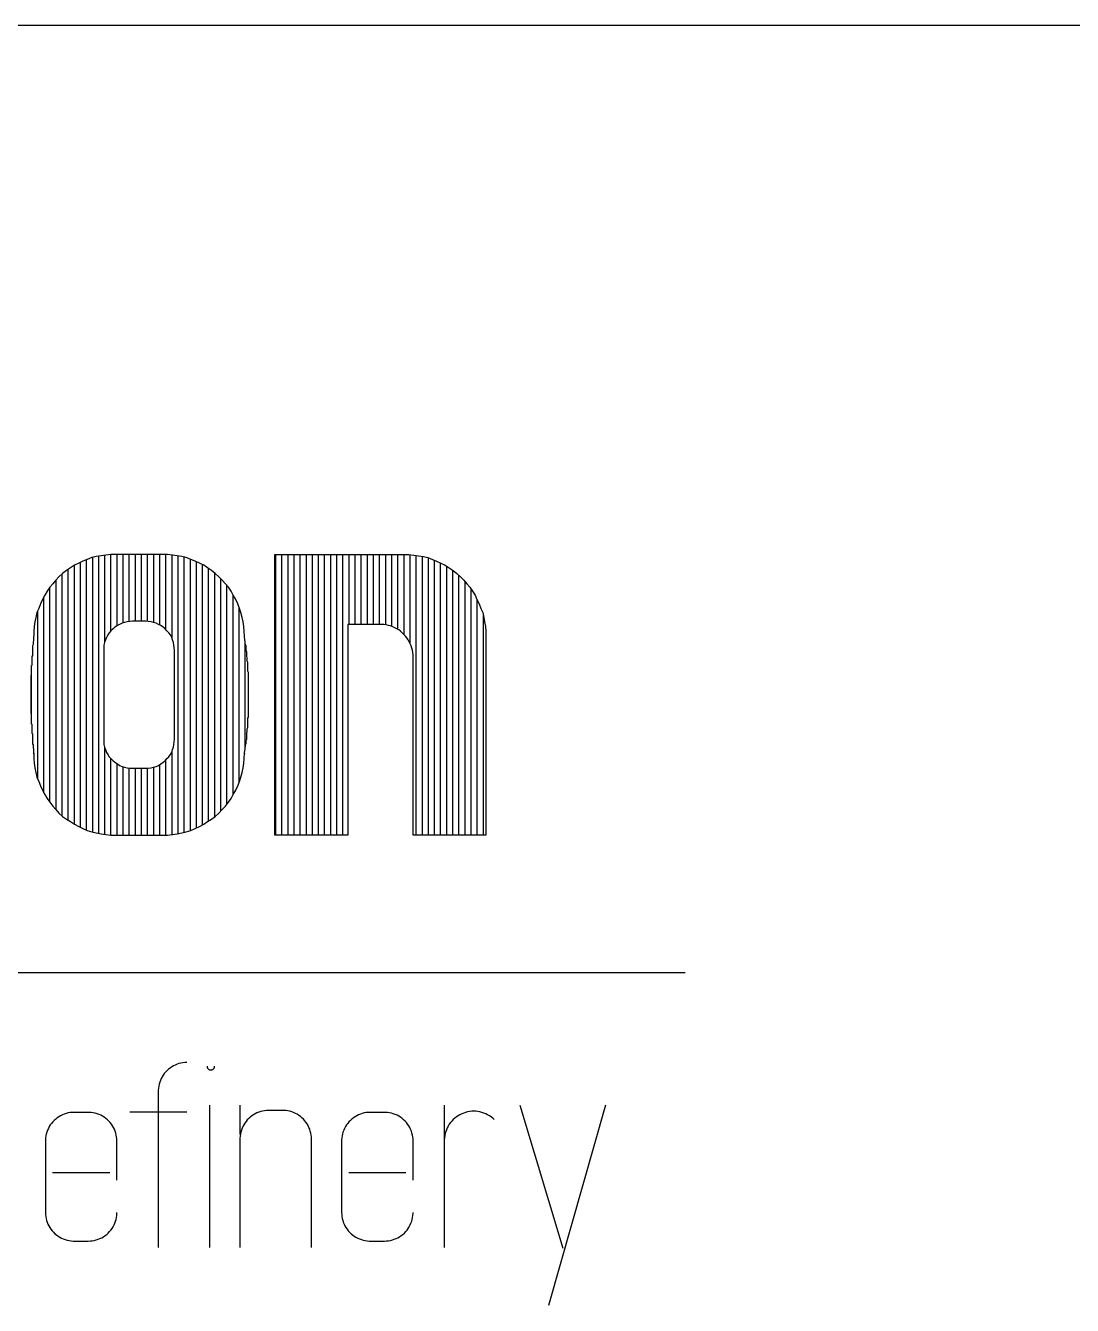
# Model space of a CAD drawing. Extents: x 0 to 17.2, y 0.1 to 11.3.
# Drawn here: x 11.546 to 12.079, y 0.817 to 1.468 of the extents above; entities that cross this region are included whole.
import ezdxf

# ---------------------------------------------------------------- set-up
doc = ezdxf.new("R2010")
doc.units = 0
doc.layers.add('BORDER', color=3, linetype='CONTINUOUS')
doc.layers.add('LOGO', color=8, linetype='CONTINUOUS')

msp = doc.modelspace()

# ---------------------------------------------------------------- linework, layer by layer
at = {"layer": 'BORDER'}
for points in [[(17.0808, 1.46816), (0.1692, 1.46816)], [(11.55582, 1.17825), (11.55471, 1.17601), (11.5537, 1.17389), (11.55281, 1.17154), (11.55191, 1.16941), (11.55135, 1.16695), (11.55079, 1.16461), (11.55046, 1.16226), (11.55023, 1.1598), (11.55023, 1.15745), (11.55012, 1.15712), (11.55012, 1.15656), (11.55012, 1.156), (11.55012, 1.15544), (11.55012, 1.1551), (11.5499, 1.15454), (11.5499, 1.1541), (11.5499, 1.15354), (11.5499, 1.1532), (11.54968, 1.15242), (11.54968, 1.15208), (11.54968, 1.15153), (11.54968, 1.15097), (11.54968, 1.15052), (11.54956, 1.15007), (11.54956, 1.14963), (11.54956, 1.14907), (11.54956, 1.14851), (11.54956, 1.14795), (11.54956, 1.14761), (11.54934, 1.14705), (11.54934, 1.1465), (11.54934, 1.14605), (11.54923, 1.14549), (11.54923, 1.14515), (11.54923, 1.14459), (11.54923, 1.14404), (11.54923, 1.14348), (11.54923, 1.14292), (11.54923, 1.14258), (11.549, 1.14202), (11.549, 1.14158), (11.549, 1.14102), (11.549, 1.14068), (11.549, 1.1399), (11.549, 1.13956), (11.549, 1.13901), (11.549, 1.13845), (11.549, 1.138), (11.549, 1.13755), (11.54878, 1.1371), (11.54878, 1.13655), (11.54878, 1.13599), (11.54878, 1.13565), (11.54878, 1.13509), (11.54878, 1.13453), (11.54878, 1.13397), (11.54878, 1.13353), (11.54878, 1.13308), (11.54878, 1.13263), (11.54878, 1.13207), (11.54878, 1.13151), (11.54878, 1.13096), (11.54878, 1.1304), (11.54878, 1.13006), (11.54878, 1.1295), (11.54878, 1.12906), (11.54878, 1.1285), (11.54878, 1.12816), (11.54878, 1.12738), (11.54878, 1.12704), (11.54878, 1.12648), (11.54878, 1.12615), (11.54878, 1.12548), (11.54878, 1.12503), (11.54878, 1.12458), (11.54878, 1.12402), (11.54878, 1.12346), (11.54878, 1.12313), (11.54878, 1.12257), (11.54878, 1.12201), (11.54878, 1.12145), (11.54878, 1.12101), (11.54878, 1.12056), (11.54878, 1.12011), (11.54878, 1.11955), (11.54878, 1.11899), (11.54878, 1.11843), (11.549, 1.11788), (11.549, 1.11754), (11.549, 1.11698), (11.549, 1.11653), (11.549, 1.11597), (11.549, 1.11564), (11.549, 1.11486), (11.549, 1.11452), (11.549, 1.11396), (11.549, 1.11363), (11.549, 1.11296), (11.54923, 1.11251), (11.54923, 1.11206), (11.54923, 1.1115), (11.54923, 1.11094), (11.54923, 1.11061), (11.54923, 1.11005), (11.54923, 1.10949), (11.54934, 1.10893), (11.54934, 1.10848), (11.54934, 1.10804), (11.54956, 1.10759), (11.54956, 1.10703), (11.54956, 1.10647), (11.54956, 1.10614), (11.54956, 1.10535), (11.54956, 1.10502), (11.54968, 1.10446), (11.54968, 1.10412), (11.54968, 1.10345), (11.54968, 1.10312), (11.54968, 1.10256), (11.5499, 1.102), (11.5499, 1.10144), (11.5499, 1.10111), (11.5499, 1.10055), (11.55012, 1.09999), (11.55012, 1.09954), (11.55012, 1.09898), (11.55012, 1.09865), (11.55012, 1.09809), (11.55023, 1.09753), (11.55023, 1.09775), (11.55023, 1.09518), (11.55046, 1.09272), (11.55079, 1.09037), (11.55135, 1.08803), (11.55191, 1.08568), (11.55281, 1.08344), (11.5537, 1.08121), (11.55471, 1.07897), (11.55582, 1.07673), (11.55705, 1.07483), (11.55851, 1.07282), (11.55996, 1.07092), (11.56153, 1.06913), (11.56309, 1.06734), (11.56488, 1.06567), (11.56689, 1.06421), (11.5689, 1.06298), (11.57103, 1.06175), (11.57315, 1.06052), (11.57528, 1.05941), (11.5774, 1.05851), (11.57975, 1.05784), (11.5821, 1.05728), (11.58456, 1.05672), (11.5869, 1.05639), (11.58948, 1.05616), (11.59171, 1.05605), (11.60423, 1.05605), (11.61608, 1.05605), (11.61843, 1.05616), (11.62089, 1.05639), (11.62324, 1.05672), (11.62559, 1.05728), (11.62793, 1.05784), (11.63017, 1.05851), (11.63241, 1.05941), (11.63464, 1.06052), (11.63688, 1.06175), (11.63878, 1.06298), (11.64079, 1.06421), (11.64269, 1.06567), (11.64448, 1.06734), (11.64627, 1.06913), (11.64795, 1.07092), (11.6494, 1.07282), (11.65074, 1.07483), (11.65186, 1.07673), (11.65309, 1.07897), (11.65421, 1.08121), (11.6551, 1.08344), (11.65577, 1.08568), (11.65633, 1.08803), (11.65689, 1.09037), (11.65722, 1.09272), (11.65745, 1.09518), (11.65756, 1.09775), (11.65756, 1.09753), (11.65756, 1.0982), (11.65778, 1.09898), (11.6579, 1.09988), (11.6579, 1.10043), (11.65812, 1.10133), (11.65812, 1.102), (11.65834, 1.10267), (11.65845, 1.10345), (11.65845, 1.10435), (11.65868, 1.10502), (11.65868, 1.1058), (11.65868, 1.10647), (11.65879, 1.10714), (11.65879, 1.10793), (11.65901, 1.10882), (11.65901, 1.10949), (11.65901, 1.11027), (11.65924, 1.11094), (11.65924, 1.11161), (11.65924, 1.11251), (11.65935, 1.11329), (11.65935, 1.11396), (11.65935, 1.11475), (11.65935, 1.11564), (11.65957, 1.11609), (11.65957, 1.11698), (11.65957, 1.11776), (11.65957, 1.11843), (11.65957, 1.11922), (11.65968, 1.12011), (11.65968, 1.12078), (11.65968, 1.12145), (11.65968, 1.12224), (11.65968, 1.12313), (11.65968, 1.1238), (11.65968, 1.12458), (11.65968, 1.12525), (11.65968, 1.12615), (11.65968, 1.12682), (11.65968, 1.12738), (11.65968, 1.12827), (11.65968, 1.12906), (11.65968, 1.12973), (11.65968, 1.1304), (11.65968, 1.13129), (11.65968, 1.13207), (11.65968, 1.13274), (11.65968, 1.13353), (11.65968, 1.13442), (11.65957, 1.13509), (11.65957, 1.13576), (11.65957, 1.13655), (11.65957, 1.13744), (11.65957, 1.13811), (11.65957, 1.13889), (11.65935, 1.13956), (11.65935, 1.14023), (11.65935, 1.14102), (11.65924, 1.14169), (11.65924, 1.14258), (11.65924, 1.14337), (11.65924, 1.14404), (11.65901, 1.14471), (11.65901, 1.1456), (11.65901, 1.14638), (11.65879, 1.14705), (11.65879, 1.14784), (11.65868, 1.14851), (11.65868, 1.14918), (11.65845, 1.15007), (11.65845, 1.15086), (11.65834, 1.15153), (11.65834, 1.15231), (11.65812, 1.1532), (11.6579, 1.15387), (11.6579, 1.15454), (11.65778, 1.15533), (11.65778, 1.156), (11.65756, 1.15678), (11.65756, 1.15745), (11.65745, 1.1598), (11.65722, 1.16226), (11.65689, 1.16461), (11.65633, 1.16695), (11.65577, 1.16941), (11.6551, 1.17154), (11.65421, 1.17389), (11.65309, 1.17601), (11.65186, 1.17825), (11.65074, 1.18037), (11.6494, 1.18227), (11.64795, 1.18406), (11.64627, 1.18585), (11.64448, 1.18764), (11.64269, 1.18931), (11.64079, 1.19077), (11.63878, 1.19211), (11.63688, 1.19345), (11.63464, 1.19446), (11.63241, 1.19557), (11.63017, 1.19647), (11.62793, 1.19736), (11.62559, 1.19792), (11.62324, 1.19826), (11.62089, 1.19859), (11.61843, 1.19893), (11.61608, 1.19893), (11.60423, 1.19893), (11.59171, 1.19893), (11.58948, 1.19893), (11.5869, 1.19859), (11.58456, 1.19826), (11.5821, 1.19792), (11.57975, 1.19736), (11.5774, 1.19647), (11.57528, 1.19557), (11.57315, 1.19446), (11.57103, 1.19345), (11.5689, 1.19211), (11.56689, 1.19077), (11.56488, 1.18931), (11.56309, 1.18764), (11.56153, 1.18585), (11.55996, 1.18406), (11.55851, 1.18227), (11.55705, 1.18037), (11.55582, 1.17825)], [(11.75538, 1.19557), (11.75762, 1.19446), (11.75974, 1.19345), (11.76187, 1.19211), (11.76388, 1.19077), (11.76567, 1.18931), (11.76757, 1.18764), (11.76925, 1.18585), (11.77081, 1.18406), (11.77226, 1.18227), (11.77372, 1.18037), (11.77495, 1.17825), (11.77595, 1.17601), (11.77707, 1.17389), (11.77797, 1.17154), (11.77886, 1.16941), (11.77942, 1.16695), (11.77975, 1.16461), (11.78031, 1.16226), (11.78043, 1.1598), (11.78043, 1.15745), (11.78043, 1.05605), (11.74342, 1.05605), (11.74342, 1.14677), (11.74338, 1.14793), (11.74326, 1.14909), (11.74306, 1.15023), (11.74278, 1.15135), (11.74242, 1.15245), (11.74198, 1.15353), (11.74148, 1.15457), (11.7409, 1.15557), (11.74025, 1.15653), (11.73954, 1.15745), (11.73876, 1.15831), (11.73793, 1.15911), (11.73704, 1.15986), (11.7361, 1.16054), (11.73512, 1.16115), (11.7341, 1.1617), (11.73304, 1.16217), (11.73195, 1.16256), (11.73083, 1.16288), (11.7297, 1.16312), (11.72855, 1.16329), (11.72682, 1.16338), (11.71022, 1.16338), (11.71022, 1.05605), (11.6731, 1.05605), (11.6731, 1.19893), (11.73895, 1.19893), (11.7413, 1.19893), (11.74376, 1.19859), (11.7461, 1.19826), (11.74867, 1.19792), (11.75091, 1.19736), (11.75326, 1.19647), (11.75538, 1.19557)], [(11.58679, 1.15544), (11.58635, 1.15421), (11.58601, 1.15276), (11.5859, 1.15153), (11.5859, 1.15007), (11.5859, 1.10491), (11.5859, 1.10357), (11.58601, 1.10222), (11.58635, 1.10088), (11.58679, 1.09965), (11.58724, 1.0982), (11.58802, 1.09719), (11.58869, 1.09596), (11.58959, 1.09507), (11.59071, 1.09395), (11.5916, 1.09328), (11.59283, 1.09239), (11.59395, 1.0916), (11.59529, 1.09104), (11.59641, 1.09071), (11.59786, 1.09037), (11.59931, 1.09015), (11.60054, 1.09015), (11.60423, 1.09015), (11.60714, 1.09015), (11.60859, 1.09015), (11.61005, 1.09037), (11.61128, 1.09071), (11.61251, 1.09104), (11.61374, 1.0916), (11.61497, 1.09239), (11.61608, 1.09328), (11.6172, 1.09395), (11.6181, 1.09507), (11.61899, 1.09596), (11.61988, 1.09719), (11.62056, 1.0982), (11.62089, 1.09965), (11.62145, 1.10088), (11.62167, 1.10222), (11.62179, 1.10357), (11.62201, 1.10491), (11.62201, 1.15007), (11.62179, 1.15153), (11.62167, 1.15276), (11.62145, 1.15421), (11.62089, 1.15544), (11.62056, 1.15678), (11.61988, 1.15801), (11.61899, 1.15902), (11.6181, 1.16013), (11.6172, 1.16103), (11.61608, 1.16192), (11.61497, 1.16282), (11.61374, 1.16338), (11.61251, 1.16394), (11.61128, 1.16438), (11.61005, 1.16461), (11.60859, 1.16483), (11.60714, 1.16494), (11.60054, 1.16494), (11.59931, 1.16483), (11.59786, 1.16461), (11.59641, 1.16438), (11.59529, 1.16394), (11.59395, 1.16338), (11.59283, 1.16282), (11.5916, 1.16192), (11.59071, 1.16103), (11.58959, 1.16013), (11.58869, 1.15902), (11.58802, 1.15801), (11.58724, 1.15678), (11.58679, 1.15544)], [(11.88199, 0.98609), (10.9896, 0.98609)], [(11.62822, 0.94035), (11.62822, 0.94035), (11.62721, 0.94031), (11.6262, 0.94021), (11.6252, 0.94003), (11.62421, 0.93979), (11.62324, 0.93947), (11.6223, 0.93909), (11.62139, 0.93865), (11.62051, 0.93814), (11.61967, 0.93757), (11.61886, 0.93694), (11.61811, 0.93626), (11.6174, 0.93553), (11.61675, 0.93476), (11.61615, 0.93393), (11.61561, 0.93307), (11.61514, 0.93217), (11.61472, 0.93125), (11.61438, 0.93029), (11.6141, 0.92931), (11.61389, 0.92832), (11.61374, 0.92731), (11.61367, 0.9263), (11.61366, 0.92579), (11.61366, 0.84619)], [(11.6385, 0.93852), (11.63851, 0.93838), (11.63852, 0.93825), (11.63854, 0.93812), (11.63858, 0.93799), (11.63862, 0.93786), (11.63867, 0.93773), (11.63873, 0.93761), (11.63879, 0.9375), (11.63887, 0.93738), (11.63895, 0.93728), (11.63904, 0.93718), (11.63914, 0.93709), (11.63924, 0.937), (11.63935, 0.93692), (11.63946, 0.93685), (11.63958, 0.93679), (11.6397, 0.93673), (11.63983, 0.93669), (11.63996, 0.93665), (11.64009, 0.93662), (11.64022, 0.9366), (11.64036, 0.93659), (11.64049, 0.93659), (11.64063, 0.9366), (11.64076, 0.93662), (11.64089, 0.93665), (11.64102, 0.93669), (11.64115, 0.93673), (11.64127, 0.93679), (11.64139, 0.93685), (11.6415, 0.93692), (11.64161, 0.937), (11.64171, 0.93709), (11.64181, 0.93718), (11.6419, 0.93728), (11.64198, 0.93738), (11.64206, 0.9375), (11.64212, 0.93761), (11.64218, 0.93773), (11.64223, 0.93786), (11.64227, 0.93799), (11.64231, 0.93812), (11.64233, 0.93825), (11.64235, 0.93852)], [(11.6398, 0.91864), (11.6398, 0.84619)], [(11.65526, 0.91864), (11.65526, 0.90373)], [(11.7593, 0.91864), (11.7593, 0.84619)], [(11.7978, 0.91864), (11.81963, 0.84585)], [(11.84147, 0.91864), (11.81235, 0.81674)], [(11.59261, 0.88043), (11.59261, 0.90044), (11.59257, 0.90146), (11.59247, 0.90247), (11.59229, 0.90347), (11.59205, 0.90446), (11.59173, 0.90542), (11.59135, 0.90637), (11.59091, 0.90728), (11.5904, 0.90816), (11.58983, 0.909), (11.5892, 0.9098), (11.58852, 0.91056), (11.58779, 0.91126), (11.58701, 0.91192), (11.58619, 0.91251), (11.58533, 0.91305), (11.58443, 0.91353), (11.58351, 0.91394), (11.58255, 0.91429), (11.58157, 0.91457), (11.58058, 0.91478), (11.57957, 0.91492), (11.57856, 0.91499), (11.57805, 0.915), (11.57077, 0.915), (11.56976, 0.91497), (11.56875, 0.91486), (11.56775, 0.91468), (11.56676, 0.91444), (11.56579, 0.91412), (11.56485, 0.91374), (11.56394, 0.9133), (11.56306, 0.91279), (11.56222, 0.91222), (11.56142, 0.9116), (11.56066, 0.91092), (11.55996, 0.91019), (11.5593, 0.90941), (11.5587, 0.90858), (11.55817, 0.90772), (11.55769, 0.90683), (11.55728, 0.9059), (11.55693, 0.90494), (11.55665, 0.90397), (11.55644, 0.90297), (11.5563, 0.90197), (11.55622, 0.90095), (11.55622, 0.90044), (11.55622, 0.86405), (11.55625, 0.86304), (11.55636, 0.86203), (11.55653, 0.86102), (11.55678, 0.86004), (11.55709, 0.85907), (11.55747, 0.85813), (11.55792, 0.85722), (11.55843, 0.85634), (11.559, 0.85549), (11.55962, 0.85469), (11.5603, 0.85394), (11.56103, 0.85323), (11.56181, 0.85258), (11.56263, 0.85198), (11.56349, 0.85144), (11.56439, 0.85097), (11.56532, 0.85055), (11.56627, 0.85021), (11.56725, 0.84993), (11.56825, 0.84971), (11.56925, 0.84957), (11.57027, 0.8495), (11.57077, 0.84949), (11.57805, 0.84949), (11.57907, 0.84953), (11.58008, 0.84964), (11.58108, 0.84981), (11.58206, 0.85006), (11.58303, 0.85037), (11.58397, 0.85075), (11.58489, 0.8512), (11.58577, 0.85171), (11.58661, 0.85227), (11.58741, 0.8529), (11.58816, 0.85358), (11.58887, 0.85431), (11.58952, 0.85509), (11.59012, 0.85591), (11.59066, 0.85677), (11.59114, 0.85767), (11.59155, 0.8586), (11.5919, 0.85955), (11.59218, 0.86053), (11.59239, 0.86152), (11.59253, 0.86253), (11.5926, 0.86354), (11.59261, 0.86405), (11.59261, 0.86405)], [(11.59911, 0.91529), (11.62822, 0.91529)], [(11.69166, 0.84619), (11.69166, 0.90141), (11.69162, 0.90243), (11.69151, 0.90344), (11.69134, 0.90444), (11.69109, 0.90543), (11.69078, 0.90639), (11.6904, 0.90733), (11.68995, 0.90825), (11.68944, 0.90913), (11.68888, 0.90997), (11.68825, 0.91077), (11.68757, 0.91153), (11.68684, 0.91223), (11.68606, 0.91289), (11.68524, 0.91348), (11.68438, 0.91402), (11.68348, 0.9145), (11.68255, 0.91491), (11.6816, 0.91526), (11.68062, 0.91554), (11.67963, 0.91575), (11.67862, 0.91589), (11.67761, 0.91596), (11.6771, 0.91597), (11.66982, 0.91597), (11.6688, 0.91594), (11.66779, 0.91583), (11.66679, 0.91565), (11.66581, 0.91541), (11.66484, 0.91509), (11.6639, 0.91471), (11.66299, 0.91427), (11.66211, 0.91376), (11.66126, 0.91319), (11.66046, 0.91257), (11.65971, 0.91189), (11.659, 0.91115), (11.65835, 0.91038), (11.65775, 0.90955), (11.65721, 0.90869), (11.65674, 0.9078), (11.65632, 0.90687), (11.65598, 0.90591), (11.6557, 0.90494), (11.65548, 0.90394), (11.65534, 0.90294), (11.65527, 0.90192), (11.65526, 0.90141), (11.65526, 0.84619)], [(11.74341, 0.88043), (11.74341, 0.90044), (11.74338, 0.90146), (11.74327, 0.90247), (11.7431, 0.90347), (11.74285, 0.90446), (11.74254, 0.90542), (11.74216, 0.90637), (11.74171, 0.90728), (11.7412, 0.90816), (11.74063, 0.909), (11.74001, 0.9098), (11.73933, 0.91056), (11.7386, 0.91126), (11.73782, 0.91192), (11.737, 0.91251), (11.73614, 0.91305), (11.73524, 0.91353), (11.73431, 0.91394), (11.73336, 0.91429), (11.73238, 0.91457), (11.73139, 0.91478), (11.73038, 0.91492), (11.72937, 0.91499), (11.72886, 0.915), (11.72158, 0.915), (11.72056, 0.91497), (11.71955, 0.91486), (11.71855, 0.91468), (11.71757, 0.91444), (11.7166, 0.91412), (11.71566, 0.91374), (11.71474, 0.9133), (11.71386, 0.91279), (11.71302, 0.91222), (11.71222, 0.9116), (11.71147, 0.91092), (11.71076, 0.91019), (11.71011, 0.90941), (11.70951, 0.90858), (11.70897, 0.90772), (11.70849, 0.90683), (11.70808, 0.9059), (11.70773, 0.90494), (11.70745, 0.90397), (11.70724, 0.90297), (11.7071, 0.90197), (11.70703, 0.90095), (11.70702, 0.90044), (11.70702, 0.86405), (11.70706, 0.86304), (11.70716, 0.86203), (11.70734, 0.86102), (11.70759, 0.86004), (11.7079, 0.85907), (11.70828, 0.85813), (11.70873, 0.85722), (11.70923, 0.85634), (11.7098, 0.85549), (11.71043, 0.85469), (11.71111, 0.85394), (11.71184, 0.85323), (11.71262, 0.85258), (11.71344, 0.85198), (11.7143, 0.85144), (11.7152, 0.85097), (11.71613, 0.85055), (11.71708, 0.85021), (11.71806, 0.84993), (11.71905, 0.84971), (11.72006, 0.84957), (11.72107, 0.8495), (11.72158, 0.84949), (11.72886, 0.84949), (11.72987, 0.84953), (11.73088, 0.84964), (11.73188, 0.84981), (11.73287, 0.85006), (11.73384, 0.85037), (11.73478, 0.85075), (11.73569, 0.8512), (11.73657, 0.85171), (11.73741, 0.85227), (11.73821, 0.8529), (11.73897, 0.85358), (11.73968, 0.85431), (11.74033, 0.85509), (11.74093, 0.85591), (11.74146, 0.85677), (11.74194, 0.85767), (11.74235, 0.8586), (11.7427, 0.85955), (11.74298, 0.86053), (11.74319, 0.86152), (11.74334, 0.86253), (11.74341, 0.86354), (11.74341, 0.86405), (11.74341, 0.86405)], [(11.78478, 0.91136), (11.78478, 0.91136), (11.78478, 0.91136), (11.78478, 0.91136), (11.784, 0.91206), (11.78317, 0.91271), (11.7823, 0.9133), (11.78139, 0.91382), (11.78045, 0.91428), (11.77947, 0.91467), (11.77848, 0.915), (11.77746, 0.91525), (11.77642, 0.91543), (11.77538, 0.91554), (11.77433, 0.91558), (11.77328, 0.91554), (11.77224, 0.91543), (11.7712, 0.91525), (11.77019, 0.91499), (11.76919, 0.91467), (11.76822, 0.91427), (11.76727, 0.91381), (11.76636, 0.91329), (11.76549, 0.9127), (11.76467, 0.91205), (11.76389, 0.91135), (11.76316, 0.9106), (11.76249, 0.90979), (11.76187, 0.90894), (11.76131, 0.90805), (11.76082, 0.90712), (11.76039, 0.90617), (11.76004, 0.90518), (11.75975, 0.90417), (11.75953, 0.90314), (11.75938, 0.9021), (11.75931, 0.90106), (11.7593, 0.90044), (11.7593, 0.90044)], [(11.58897, 0.88427), (11.55986, 0.88427)], [(11.73978, 0.88427), (11.71066, 0.88427)]]:
    msp.add_lwpolyline(points, dxfattribs=at)
at = {"layer": 'LOGO'}
for points in [[(11.58958, 1.16013), (11.58958, 1.19893)], [(11.59269, 1.16272), (11.59269, 1.19893)], [(11.5958, 1.16414), (11.5958, 1.19893)], [(11.59891, 1.16477), (11.59891, 1.19893)], [(11.60202, 1.16494), (11.60202, 1.19893)], [(11.60513, 1.16494), (11.60513, 1.19893)], [(11.60824, 1.16486), (11.60824, 1.19893)], [(11.61135, 1.16436), (11.61135, 1.19893)], [(11.61445, 1.16305), (11.61445, 1.19893)], [(11.61756, 1.16067), (11.61756, 1.19893)], [(11.62067, 1.15631), (11.62067, 1.19862)], [(11.67352, 1.05605), (11.67352, 1.19893)], [(11.67663, 1.05605), (11.67663, 1.19893)], [(11.67974, 1.05605), (11.67974, 1.19893)], [(11.68285, 1.05605), (11.68285, 1.19893)], [(11.68596, 1.05605), (11.68596, 1.19893)], [(11.68906, 1.05605), (11.68906, 1.19893)], [(11.69217, 1.05605), (11.69217, 1.19893)], [(11.69528, 1.05605), (11.69528, 1.19893)], [(11.69839, 1.05605), (11.69839, 1.19893)], [(11.7015, 1.05605), (11.7015, 1.19893)], [(11.70461, 1.05605), (11.70461, 1.19893)], [(11.70772, 1.05605), (11.70772, 1.19893)], [(11.71083, 1.16338), (11.71083, 1.19893)], [(11.71393, 1.16338), (11.71393, 1.19893)], [(11.71704, 1.16338), (11.71704, 1.19893)], [(11.72015, 1.16338), (11.72015, 1.19893)], [(11.72326, 1.16338), (11.72326, 1.19893)], [(11.72637, 1.16338), (11.72637, 1.19893)], [(11.72948, 1.16316), (11.72948, 1.19893)], [(11.73259, 1.16234), (11.73259, 1.19893)], [(11.7357, 1.1608), (11.7357, 1.19893)], [(11.7388, 1.15826), (11.7388, 1.19893)], [(11.74191, 1.15369), (11.74191, 1.19884)], [(11.57093, 1.06181), (11.57093, 1.19339)], [(11.57404, 1.06006), (11.57404, 1.19492)], [(11.57715, 1.05862), (11.57715, 1.19636)], [(11.58026, 1.05772), (11.58026, 1.19748)], [(11.58337, 1.05699), (11.58337, 1.1981)], [(11.58648, 1.15457), (11.58648, 1.19853)], [(11.62378, 1.05685), (11.62378, 1.19818)], [(11.62689, 1.05759), (11.62689, 1.19761)], [(11.63, 1.05846), (11.63, 1.19654)], [(11.63311, 1.05976), (11.63311, 1.19522)], [(11.63622, 1.06139), (11.63622, 1.19375)], [(11.74502, 1.05605), (11.74502, 1.19841)], [(11.74813, 1.05605), (11.74813, 1.19799)], [(11.75124, 1.05605), (11.75124, 1.19724)], [(11.75435, 1.05605), (11.75435, 1.19601)], [(11.75746, 1.05605), (11.75746, 1.19454)], [(11.76057, 1.05605), (11.76057, 1.19293)], [(11.56161, 1.06904), (11.56161, 1.18594)], [(11.56471, 1.06582), (11.56471, 1.18916)], [(11.56782, 1.06364), (11.56782, 1.19139)], [(11.63932, 1.06332), (11.63932, 1.19174)], [(11.64243, 1.06547), (11.64243, 1.18951)], [(11.64554, 1.06841), (11.64554, 1.18657)], [(11.76367, 1.05605), (11.76367, 1.1909)], [(11.76678, 1.05605), (11.76678, 1.18833)], [(11.5585, 1.07283), (11.5585, 1.18226)], [(11.64865, 1.07184), (11.64865, 1.18319)], [(11.76989, 1.05605), (11.76989, 1.18511)], [(11.773, 1.05605), (11.773, 1.18131)], [(11.55539, 1.07761), (11.55539, 1.17737)], [(11.65176, 1.07657), (11.65176, 1.17843)], [(11.77611, 1.05605), (11.77611, 1.17571)], [(11.55228, 1.08476), (11.55228, 1.17029)], [(11.65487, 1.08286), (11.65487, 1.17215)], [(11.77922, 1.05605), (11.77922, 1.16784)], [(11.65798, 1.10076), (11.65798, 1.15363)], [(11.54917, 1.11262), (11.54917, 1.14244)], [(11.58648, 1.05645), (11.58648, 1.10052)], [(11.58958, 1.05616), (11.58958, 1.09507)], [(11.61756, 1.05612), (11.61756, 1.0944)], [(11.62067, 1.05637), (11.62067, 1.09871)], [(11.59269, 1.05605), (11.59269, 1.09248)], [(11.5958, 1.05605), (11.5958, 1.09089)], [(11.59891, 1.05605), (11.59891, 1.09021)], [(11.60202, 1.05605), (11.60202, 1.09015)], [(11.60513, 1.05605), (11.60513, 1.09015)], [(11.60824, 1.05605), (11.60824, 1.09015)], [(11.61135, 1.05605), (11.61135, 1.09073)], [(11.61445, 1.05605), (11.61445, 1.09206)]]:
    msp.add_lwpolyline(points, dxfattribs=at)

doc.saveas('drawing.dxf')
